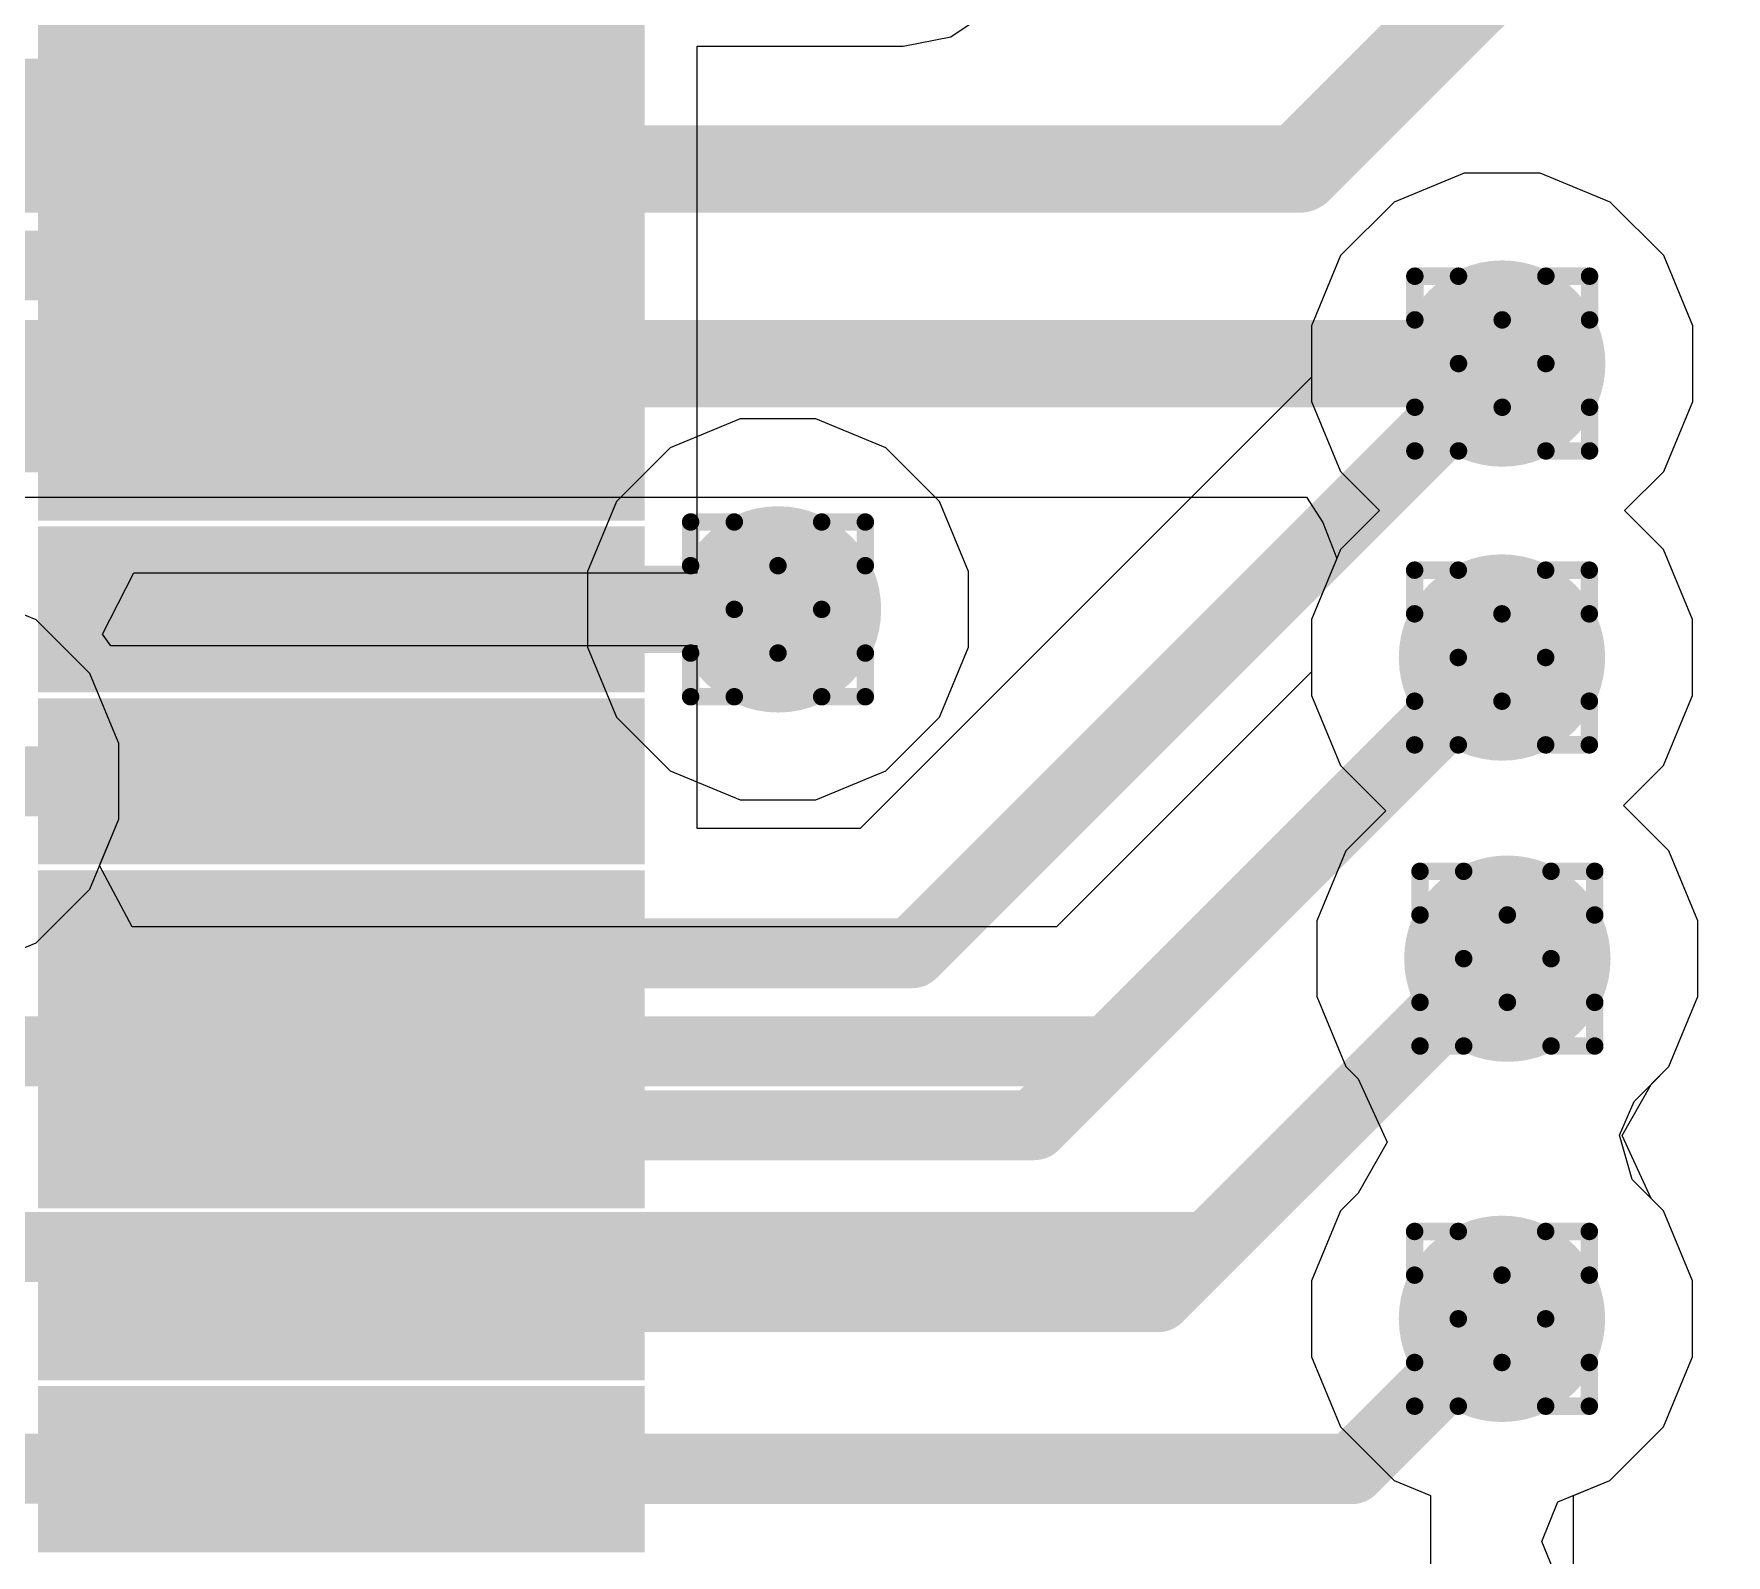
# Model space of a CAD drawing. Header units: inches. Extents: x -11 to 5379, y 0 to 5429.
# Drawn here: x 136.724 to 141.644, y 54.304 to 58.727 of the extents above; entities that cross this region are included whole.
import ezdxf

# ---------------------------------------------------------------- set-up
doc = ezdxf.new("R2010")
doc.units = ezdxf.units.IN
for name, color, linetype in [('Bottom Layer', 5, 'Continuous'), ('Drill Drawing', 1, 'Continuous'), ('GND', 16, 'Continuous'), ('PWR', 76, 'Continuous'), ('Top Layer', 1, 'Continuous'), ('Top Paste', 8, 'Continuous'), ('Top Solder', 216, 'Continuous'), ('Via Holes', 16, 'Continuous')]:
    doc.layers.add(name, color=color, linetype=linetype)

# ---------------------------------------------------------------- blocks, each defined once
blk = doc.blocks.new('LQFP_144_20_20__157')
at = {"layer": 'Top Layer'}
for points in [[(-11.46, 2.89), (-9.9, 2.89), (-9.9, 2.61), (-11.46, 2.61)], [(-11.46, 2.39), (-9.9, 2.39), (-9.9, 2.11), (-11.46, 2.11)], [(-11.46, 1.89), (-9.9, 1.89), (-9.9, 1.61), (-11.46, 1.61)], [(-11.46, 1.39), (-9.9, 1.39), (-9.9, 1.11), (-11.46, 1.11)], [(-11.46, 0.89), (-9.9, 0.89), (-9.9, 0.61), (-11.46, 0.61)], [(-11.46, 0.39), (-9.9, 0.39), (-9.9, 0.11), (-11.46, 0.11)], [(-11.46, -0.11), (-9.9, -0.11), (-9.9, -0.39), (-11.46, -0.39)], [(-11.46, -0.61), (-9.9, -0.61), (-9.9, -0.89), (-11.46, -0.89)], [(-11.46, -1.11), (-9.9, -1.11), (-9.9, -1.39), (-11.46, -1.39)]]:
    blk.add_hatch(color=1, dxfattribs=at).paths.add_polyline_path(points)
at = {"layer": 'Top Paste'}
for points in [[(-11.46, 2.89), (-9.9, 2.89), (-9.9, 2.61), (-11.46, 2.61)], [(-11.46, 2.39), (-9.9, 2.39), (-9.9, 2.11), (-11.46, 2.11)], [(-11.46, 1.89), (-9.9, 1.89), (-9.9, 1.61), (-11.46, 1.61)], [(-11.46, 1.39), (-9.9, 1.39), (-9.9, 1.11), (-11.46, 1.11)], [(-11.46, 0.89), (-9.9, 0.89), (-9.9, 0.61), (-11.46, 0.61)], [(-11.46, 0.39), (-9.9, 0.39), (-9.9, 0.11), (-11.46, 0.11)], [(-11.46, -0.11), (-9.9, -0.11), (-9.9, -0.39), (-11.46, -0.39)], [(-11.46, -0.61), (-9.9, -0.61), (-9.9, -0.89), (-11.46, -0.89)], [(-11.46, -1.11), (-9.9, -1.11), (-9.9, -1.39), (-11.46, -1.39)]]:
    blk.add_hatch(color=8, dxfattribs=at).paths.add_polyline_path(points)
at = {"layer": 'Top Solder'}
for points in [[(-11.5616, 2.9916), (-9.7984, 2.9916), (-9.7984, 2.5084), (-11.5616, 2.5084)], [(-11.5616, 2.4916), (-9.7984, 2.4916), (-9.7984, 2.0084), (-11.5616, 2.0084)], [(-11.5616, 1.9916), (-9.7984, 1.9916), (-9.7984, 1.5084), (-11.5616, 1.5084)], [(-11.5616, 1.4916), (-9.7984, 1.4916), (-9.7984, 1.0084), (-11.5616, 1.0084)], [(-11.5616, 0.9916), (-9.7984, 0.9916), (-9.7984, 0.5084), (-11.5616, 0.5084)], [(-11.5616, 0.4916), (-9.7984, 0.4916), (-9.7984, 0.0084), (-11.5616, 0.0084)], [(-11.5616, -0.0084), (-9.7984, -0.0084), (-9.7984, -0.4916), (-11.5616, -0.4916)], [(-11.5616, -0.5084), (-9.7984, -0.5084), (-9.7984, -0.9916), (-11.5616, -0.9916)], [(-11.5616, -1.0084), (-9.7984, -1.0084), (-9.7984, -1.4916), (-11.5616, -1.4916)]]:
    blk.add_hatch(color=216, dxfattribs=at).paths.add_polyline_path(points)

msp = doc.modelspace()

# ---------------------------------------------------------------- hatches: boundary and pattern name
at = {"layer": 'Bottom Layer'}
h = msp.add_hatch(color=5, dxfattribs=at)
edge = h.paths.add_edge_path()
edge.add_arc((140.9928, 57.7685), 0.3, 0, 360)
h = msp.add_hatch(color=5, dxfattribs=at)
edge = h.paths.add_edge_path()
edge.add_arc((138.8872, 57.0538), 0.3, 0, 360)
h = msp.add_hatch(color=5, dxfattribs=at)
edge = h.paths.add_edge_path()
edge.add_arc((140.9921, 56.9138), 0.3, 0, 360)
h = msp.add_hatch(color=5, dxfattribs=at)
edge = h.paths.add_edge_path()
edge.add_arc((141.0078, 56.0382), 0.3, 0, 360)
h = msp.add_hatch(color=5, dxfattribs=at)
edge = h.paths.add_edge_path()
edge.add_arc((140.9921, 54.991), 0.3, 0, 360)
at = {"layer": 'GND'}
h = msp.add_hatch(color=16, dxfattribs=at)
edge = h.paths.add_edge_path()
edge.add_arc((140.9928, 57.7685), 0.3, 0, 360)
h = msp.add_hatch(color=16, dxfattribs=at)
edge = h.paths.add_edge_path()
edge.add_arc((138.8872, 57.0538), 0.3, 0, 360)
h = msp.add_hatch(color=16, dxfattribs=at)
edge = h.paths.add_edge_path()
edge.add_arc((140.9921, 56.9138), 0.3, 0, 360)
h = msp.add_hatch(color=16, dxfattribs=at)
edge = h.paths.add_edge_path()
edge.add_arc((141.0078, 56.0382), 0.3, 0, 360)
h = msp.add_hatch(color=16, dxfattribs=at)
edge = h.paths.add_edge_path()
edge.add_arc((140.9921, 54.991), 0.3, 0, 360)
at = {"layer": 'PWR'}
h = msp.add_hatch(color=76, dxfattribs=at)
edge = h.paths.add_edge_path()
edge.add_arc((140.9928, 57.7685), 0.3, 0, 360)
h = msp.add_hatch(color=76, dxfattribs=at)
edge = h.paths.add_edge_path()
edge.add_arc((138.8872, 57.0538), 0.3, 0, 360)
h = msp.add_hatch(color=76, dxfattribs=at)
edge = h.paths.add_edge_path()
edge.add_arc((140.9921, 56.9138), 0.3, 0, 360)
h = msp.add_hatch(color=76, dxfattribs=at)
edge = h.paths.add_edge_path()
edge.add_arc((141.0078, 56.0382), 0.3, 0, 360)
h = msp.add_hatch(color=76, dxfattribs=at)
edge = h.paths.add_edge_path()
edge.add_arc((140.9921, 54.991), 0.3, 0, 360)
at = {"layer": 'Top Layer'}
h = msp.add_hatch(color=1, dxfattribs=at)
edge = h.paths.add_edge_path()
edge.add_arc((140.9928, 57.7685), 0.3, 0, 360)
h = msp.add_hatch(color=1, dxfattribs=at)
edge = h.paths.add_edge_path()
edge.add_arc((138.8872, 57.0538), 0.3, 0, 360)
h = msp.add_hatch(color=1, dxfattribs=at)
edge = h.paths.add_edge_path()
edge.add_arc((140.9921, 56.9138), 0.3, 0, 360)
h = msp.add_hatch(color=1, dxfattribs=at)
edge = h.paths.add_edge_path()
edge.add_arc((141.0078, 56.0382), 0.3, 0, 360)
h = msp.add_hatch(color=1, dxfattribs=at)
edge = h.paths.add_edge_path()
edge.add_arc((140.9921, 54.991), 0.3, 0, 360)
at = {"layer": 'Via Holes'}
h = msp.add_hatch(color=7, dxfattribs=at)
edge = h.paths.add_edge_path()
edge.add_arc((140.9928, 57.7685), 0.15, 0, 360)
h = msp.add_hatch(color=7, dxfattribs=at)
edge = h.paths.add_edge_path()
edge.add_arc((138.8872, 57.0538), 0.15, 0, 360)
h = msp.add_hatch(color=7, dxfattribs=at)
edge = h.paths.add_edge_path()
edge.add_arc((140.9921, 56.9138), 0.15, 0, 360)
h = msp.add_hatch(color=7, dxfattribs=at)
edge = h.paths.add_edge_path()
edge.add_arc((141.0078, 56.0382), 0.15, 0, 360)
h = msp.add_hatch(color=7, dxfattribs=at)
edge = h.paths.add_edge_path()
edge.add_arc((140.9921, 54.991), 0.15, 0, 360)

# ---------------------------------------------------------------- linework, layer by layer
at = {"layer": 'Bottom Layer'}
for p, q in [((132.1755, 57.38), (140.4234, 57.38)), ((140.4234, 57.38), (140.4713, 57.3063)), ((140.4713, 57.3063), (140.512, 57.2022)), ((140.512, 57.2022), (140.4381, 57.024)), ((136.7305, 57.0235), (136.5269, 57.1078)), ((136.8864, 56.8676), (136.7305, 57.0235)), ((140.4381, 57.024), (140.4381, 56.8726)), ((136.9707, 56.664), (136.8864, 56.8676)), ((140.4381, 56.8726), (139.6968, 56.1312)), ((136.9707, 56.4436), (136.9707, 56.664)), ((136.915, 56.309), (136.9707, 56.4436)), ((137.0099, 56.1312), (136.915, 56.309)), ((139.6968, 56.1312), (137.0099, 56.1312))]:
    msp.add_line(p, q, dxfattribs=at)
for points in [[(140.4012, 58.3338, 0.254, 0.254, 0), (142.2908, 60.2234, 0.254, 0.254, 0)], [(126.6585, 58.3338, 0.254, 0.254, 0), (140.4012, 58.3338, 0.254, 0.254, 0)], [(132.0146, 57.7685, 0.254, 0.254, 0), (140.9928, 57.7685, 0.254, 0.254, 0)], [(139.847, 55.7686, 0.2032, 0.2032, 0), (140.9921, 56.9138, 0.2032, 0.2032, 0)], [(140.1381, 55.1998, 0.2032, 0.2032, 0), (140.9765, 56.0382, 0.2032, 0.2032, 0)], [(140.9765, 56.0382, 0.2032, 0.2032, 0), (141.0078, 56.0382, 0.2032, 0.2032, 0)], [(132.0277, 55.7686, 0.2032, 0.2032, 0), (139.847, 55.7686, 0.2032, 0.2032, 0)], [(131.1794, 55.1998, 0.2032, 0.2032, 0), (140.1381, 55.1998, 0.2032, 0.2032, 0)], [(140.5564, 54.5553, 0.2032, 0.2032, 0), (140.9921, 54.991, 0.2032, 0.2032, 0)], [(131.6499, 54.5553, 0.2032, 0.2032, 0), (140.5564, 54.5553, 0.2032, 0.2032, 0)]]:
    msp.add_lwpolyline(points, format="xyseb", dxfattribs=at)
for points in [[(140.3377, 58.3338, 0.127, 0.127, 1), (140.4647, 58.3338, 0.127, 0.127, 1)], [(140.3377, 58.3338, 0.127, 0.127, 1), (140.4647, 58.3338, 0.127, 0.127, 1)], [(140.9293, 57.7685, 0.127, 0.127, 1), (141.0563, 57.7685, 0.127, 0.127, 1)], [(140.9413, 56.9138, 0.1016, 0.1016, 1), (141.0429, 56.9138, 0.1016, 0.1016, 1)], [(140.9257, 56.0382, 0.1016, 0.1016, 1), (141.0273, 56.0382, 0.1016, 0.1016, 1)], [(140.9257, 56.0382, 0.1016, 0.1016, 1), (141.0273, 56.0382, 0.1016, 0.1016, 1)], [(140.957, 56.0382, 0.1016, 0.1016, 1), (141.0586, 56.0382, 0.1016, 0.1016, 1)], [(139.7962, 55.7686, 0.1016, 0.1016, 1), (139.8978, 55.7686, 0.1016, 0.1016, 1)], [(139.7962, 55.7686, 0.1016, 0.1016, 1), (139.8978, 55.7686, 0.1016, 0.1016, 1)], [(140.0873, 55.1998, 0.1016, 0.1016, 1), (140.1889, 55.1998, 0.1016, 0.1016, 1)], [(140.0873, 55.1998, 0.1016, 0.1016, 1), (140.1889, 55.1998, 0.1016, 0.1016, 1)], [(140.9413, 54.991, 0.1016, 0.1016, 1), (141.0429, 54.991, 0.1016, 0.1016, 1)], [(140.5056, 54.5553, 0.1016, 0.1016, 1), (140.6072, 54.5553, 0.1016, 0.1016, 1)], [(140.5056, 54.5553, 0.1016, 0.1016, 1), (140.6072, 54.5553, 0.1016, 0.1016, 1)]]:
    msp.add_lwpolyline(points, format="xyseb", close=True, dxfattribs=at)
at = {"layer": 'Drill Drawing'}
for points in [[(140.7388, 57.8955, 0.0508, 0.0508, 0), (140.7388, 58.0225, 0.0508, 0.0508, 0)], [(140.7388, 58.0225, 0.0508, 0.0508, 0), (140.8658, 58.0225, 0.0508, 0.0508, 0)], [(140.8658, 58.0225, 0.0508, 0.0508, 0), (140.9928, 57.8955, 0.0508, 0.0508, 0)], [(140.9928, 57.8955, 0.0508, 0.0508, 0), (141.1198, 58.0225, 0.0508, 0.0508, 0)], [(141.1198, 58.0225, 0.0508, 0.0508, 0), (141.2468, 58.0225, 0.0508, 0.0508, 0)], [(141.2468, 57.8955, 0.0508, 0.0508, 0), (141.2468, 58.0225, 0.0508, 0.0508, 0)], [(140.7388, 57.8955, 0.0508, 0.0508, 0), (140.8658, 57.7685, 0.0508, 0.0508, 0)], [(141.1198, 57.7685, 0.0508, 0.0508, 0), (141.2468, 57.8955, 0.0508, 0.0508, 0)], [(140.7388, 57.6415, 0.0508, 0.0508, 0), (140.8658, 57.7685, 0.0508, 0.0508, 0)], [(141.1198, 57.7685, 0.0508, 0.0508, 0), (141.2468, 57.6415, 0.0508, 0.0508, 0)], [(140.7388, 57.5145, 0.0508, 0.0508, 0), (140.7388, 57.6415, 0.0508, 0.0508, 0)], [(140.8658, 57.5145, 0.0508, 0.0508, 0), (140.9928, 57.6415, 0.0508, 0.0508, 0)], [(140.9928, 57.6415, 0.0508, 0.0508, 0), (141.1198, 57.5145, 0.0508, 0.0508, 0)], [(141.2468, 57.5145, 0.0508, 0.0508, 0), (141.2468, 57.6415, 0.0508, 0.0508, 0)], [(140.7388, 57.5145, 0.0508, 0.0508, 0), (140.8658, 57.5145, 0.0508, 0.0508, 0)], [(141.1198, 57.5145, 0.0508, 0.0508, 0), (141.2468, 57.5145, 0.0508, 0.0508, 0)], [(138.6332, 57.1808, 0.0508, 0.0508, 0), (138.6332, 57.3078, 0.0508, 0.0508, 0)], [(138.6332, 57.3078, 0.0508, 0.0508, 0), (138.7602, 57.3078, 0.0508, 0.0508, 0)], [(138.7602, 57.3078, 0.0508, 0.0508, 0), (138.8872, 57.1808, 0.0508, 0.0508, 0)], [(138.8872, 57.1808, 0.0508, 0.0508, 0), (139.0142, 57.3078, 0.0508, 0.0508, 0)], [(139.0142, 57.3078, 0.0508, 0.0508, 0), (139.1412, 57.3078, 0.0508, 0.0508, 0)], [(139.1412, 57.1808, 0.0508, 0.0508, 0), (139.1412, 57.3078, 0.0508, 0.0508, 0)], [(138.6332, 57.1808, 0.0508, 0.0508, 0), (138.7602, 57.0538, 0.0508, 0.0508, 0)], [(139.0142, 57.0538, 0.0508, 0.0508, 0), (139.1412, 57.1808, 0.0508, 0.0508, 0)], [(140.7381, 57.0408, 0.0508, 0.0508, 0), (140.7381, 57.1678, 0.0508, 0.0508, 0)], [(140.7381, 57.1678, 0.0508, 0.0508, 0), (140.8651, 57.1678, 0.0508, 0.0508, 0)], [(140.8651, 57.1678, 0.0508, 0.0508, 0), (140.9921, 57.0408, 0.0508, 0.0508, 0)], [(140.9921, 57.0408, 0.0508, 0.0508, 0), (141.1191, 57.1678, 0.0508, 0.0508, 0)], [(141.1191, 57.1678, 0.0508, 0.0508, 0), (141.2461, 57.1678, 0.0508, 0.0508, 0)], [(141.2461, 57.0408, 0.0508, 0.0508, 0), (141.2461, 57.1678, 0.0508, 0.0508, 0)], [(138.6332, 56.9268, 0.0508, 0.0508, 0), (138.7602, 57.0538, 0.0508, 0.0508, 0)], [(139.0142, 57.0538, 0.0508, 0.0508, 0), (139.1412, 56.9268, 0.0508, 0.0508, 0)], [(140.7381, 57.0408, 0.0508, 0.0508, 0), (140.8651, 56.9138, 0.0508, 0.0508, 0)], [(141.1191, 56.9138, 0.0508, 0.0508, 0), (141.2461, 57.0408, 0.0508, 0.0508, 0)], [(138.6332, 56.7998, 0.0508, 0.0508, 0), (138.6332, 56.9268, 0.0508, 0.0508, 0)], [(138.7602, 56.7998, 0.0508, 0.0508, 0), (138.8872, 56.9268, 0.0508, 0.0508, 0)], [(138.8872, 56.9268, 0.0508, 0.0508, 0), (139.0142, 56.7998, 0.0508, 0.0508, 0)], [(139.1412, 56.7998, 0.0508, 0.0508, 0), (139.1412, 56.9268, 0.0508, 0.0508, 0)], [(140.7381, 56.7868, 0.0508, 0.0508, 0), (140.8651, 56.9138, 0.0508, 0.0508, 0)], [(141.1191, 56.9138, 0.0508, 0.0508, 0), (141.2461, 56.7868, 0.0508, 0.0508, 0)], [(138.6332, 56.7998, 0.0508, 0.0508, 0), (138.7602, 56.7998, 0.0508, 0.0508, 0)], [(139.0142, 56.7998, 0.0508, 0.0508, 0), (139.1412, 56.7998, 0.0508, 0.0508, 0)], [(140.7381, 56.6598, 0.0508, 0.0508, 0), (140.7381, 56.7868, 0.0508, 0.0508, 0)], [(140.8651, 56.6598, 0.0508, 0.0508, 0), (140.9921, 56.7868, 0.0508, 0.0508, 0)], [(140.9921, 56.7868, 0.0508, 0.0508, 0), (141.1191, 56.6598, 0.0508, 0.0508, 0)], [(141.2461, 56.6598, 0.0508, 0.0508, 0), (141.2461, 56.7868, 0.0508, 0.0508, 0)], [(140.7381, 56.6598, 0.0508, 0.0508, 0), (140.8651, 56.6598, 0.0508, 0.0508, 0)], [(141.1191, 56.6598, 0.0508, 0.0508, 0), (141.2461, 56.6598, 0.0508, 0.0508, 0)], [(140.7538, 56.1652, 0.0508, 0.0508, 0), (140.7538, 56.2922, 0.0508, 0.0508, 0)], [(140.7538, 56.2922, 0.0508, 0.0508, 0), (140.8808, 56.2922, 0.0508, 0.0508, 0)], [(140.8808, 56.2922, 0.0508, 0.0508, 0), (141.0078, 56.1652, 0.0508, 0.0508, 0)], [(141.0078, 56.1652, 0.0508, 0.0508, 0), (141.1348, 56.2922, 0.0508, 0.0508, 0)], [(141.1348, 56.2922, 0.0508, 0.0508, 0), (141.2618, 56.2922, 0.0508, 0.0508, 0)], [(141.2618, 56.1652, 0.0508, 0.0508, 0), (141.2618, 56.2922, 0.0508, 0.0508, 0)], [(140.7538, 56.1652, 0.0508, 0.0508, 0), (140.8808, 56.0382, 0.0508, 0.0508, 0)], [(141.1348, 56.0382, 0.0508, 0.0508, 0), (141.2618, 56.1652, 0.0508, 0.0508, 0)], [(140.7538, 55.9112, 0.0508, 0.0508, 0), (140.8808, 56.0382, 0.0508, 0.0508, 0)], [(141.1348, 56.0382, 0.0508, 0.0508, 0), (141.2618, 55.9112, 0.0508, 0.0508, 0)], [(140.7538, 55.7842, 0.0508, 0.0508, 0), (140.7538, 55.9112, 0.0508, 0.0508, 0)], [(140.8808, 55.7842, 0.0508, 0.0508, 0), (141.0078, 55.9112, 0.0508, 0.0508, 0)], [(141.0078, 55.9112, 0.0508, 0.0508, 0), (141.1348, 55.7842, 0.0508, 0.0508, 0)], [(141.2618, 55.7842, 0.0508, 0.0508, 0), (141.2618, 55.9112, 0.0508, 0.0508, 0)], [(140.7538, 55.7842, 0.0508, 0.0508, 0), (140.8808, 55.7842, 0.0508, 0.0508, 0)], [(141.1348, 55.7842, 0.0508, 0.0508, 0), (141.2618, 55.7842, 0.0508, 0.0508, 0)], [(140.7381, 55.118, 0.0508, 0.0508, 0), (140.7381, 55.245, 0.0508, 0.0508, 0)], [(140.7381, 55.245, 0.0508, 0.0508, 0), (140.8651, 55.245, 0.0508, 0.0508, 0)], [(140.8651, 55.245, 0.0508, 0.0508, 0), (140.9921, 55.118, 0.0508, 0.0508, 0)], [(140.9921, 55.118, 0.0508, 0.0508, 0), (141.1191, 55.245, 0.0508, 0.0508, 0)], [(141.1191, 55.245, 0.0508, 0.0508, 0), (141.2461, 55.245, 0.0508, 0.0508, 0)], [(141.2461, 55.118, 0.0508, 0.0508, 0), (141.2461, 55.245, 0.0508, 0.0508, 0)], [(140.7381, 55.118, 0.0508, 0.0508, 0), (140.8651, 54.991, 0.0508, 0.0508, 0)], [(141.1191, 54.991, 0.0508, 0.0508, 0), (141.2461, 55.118, 0.0508, 0.0508, 0)], [(140.7381, 54.864, 0.0508, 0.0508, 0), (140.8651, 54.991, 0.0508, 0.0508, 0)], [(141.1191, 54.991, 0.0508, 0.0508, 0), (141.2461, 54.864, 0.0508, 0.0508, 0)], [(140.7381, 54.737, 0.0508, 0.0508, 0), (140.7381, 54.864, 0.0508, 0.0508, 0)], [(140.8651, 54.737, 0.0508, 0.0508, 0), (140.9921, 54.864, 0.0508, 0.0508, 0)], [(140.9921, 54.864, 0.0508, 0.0508, 0), (141.1191, 54.737, 0.0508, 0.0508, 0)], [(141.2461, 54.737, 0.0508, 0.0508, 0), (141.2461, 54.864, 0.0508, 0.0508, 0)], [(140.7381, 54.737, 0.0508, 0.0508, 0), (140.8651, 54.737, 0.0508, 0.0508, 0)], [(141.1191, 54.737, 0.0508, 0.0508, 0), (141.2461, 54.737, 0.0508, 0.0508, 0)]]:
    msp.add_lwpolyline(points, format="xyseb", dxfattribs=at)
for points in [[(140.7261, 58.0225, 0.0254, 0.0254, 1), (140.7515, 58.0225, 0.0254, 0.0254, 1)], [(140.7261, 58.0225, 0.0254, 0.0254, 1), (140.7515, 58.0225, 0.0254, 0.0254, 1)], [(140.8531, 58.0225, 0.0254, 0.0254, 1), (140.8785, 58.0225, 0.0254, 0.0254, 1)], [(140.8531, 58.0225, 0.0254, 0.0254, 1), (140.8785, 58.0225, 0.0254, 0.0254, 1)], [(141.1071, 58.0225, 0.0254, 0.0254, 1), (141.1325, 58.0225, 0.0254, 0.0254, 1)], [(141.1071, 58.0225, 0.0254, 0.0254, 1), (141.1325, 58.0225, 0.0254, 0.0254, 1)], [(141.2341, 58.0225, 0.0254, 0.0254, 1), (141.2595, 58.0225, 0.0254, 0.0254, 1)], [(141.2341, 58.0225, 0.0254, 0.0254, 1), (141.2595, 58.0225, 0.0254, 0.0254, 1)], [(140.7261, 57.8955, 0.0254, 0.0254, 1), (140.7515, 57.8955, 0.0254, 0.0254, 1)], [(140.7261, 57.8955, 0.0254, 0.0254, 1), (140.7515, 57.8955, 0.0254, 0.0254, 1)], [(140.9801, 57.8955, 0.0254, 0.0254, 1), (141.0055, 57.8955, 0.0254, 0.0254, 1)], [(140.9801, 57.8955, 0.0254, 0.0254, 1), (141.0055, 57.8955, 0.0254, 0.0254, 1)], [(141.2341, 57.8955, 0.0254, 0.0254, 1), (141.2595, 57.8955, 0.0254, 0.0254, 1)], [(141.2341, 57.8955, 0.0254, 0.0254, 1), (141.2595, 57.8955, 0.0254, 0.0254, 1)], [(140.8531, 57.7685, 0.0254, 0.0254, 1), (140.8785, 57.7685, 0.0254, 0.0254, 1)], [(140.8531, 57.7685, 0.0254, 0.0254, 1), (140.8785, 57.7685, 0.0254, 0.0254, 1)], [(141.1071, 57.7685, 0.0254, 0.0254, 1), (141.1325, 57.7685, 0.0254, 0.0254, 1)], [(141.1071, 57.7685, 0.0254, 0.0254, 1), (141.1325, 57.7685, 0.0254, 0.0254, 1)], [(140.7261, 57.6415, 0.0254, 0.0254, 1), (140.7515, 57.6415, 0.0254, 0.0254, 1)], [(140.7261, 57.6415, 0.0254, 0.0254, 1), (140.7515, 57.6415, 0.0254, 0.0254, 1)], [(140.9801, 57.6415, 0.0254, 0.0254, 1), (141.0055, 57.6415, 0.0254, 0.0254, 1)], [(140.9801, 57.6415, 0.0254, 0.0254, 1), (141.0055, 57.6415, 0.0254, 0.0254, 1)], [(141.2341, 57.6415, 0.0254, 0.0254, 1), (141.2595, 57.6415, 0.0254, 0.0254, 1)], [(141.2341, 57.6415, 0.0254, 0.0254, 1), (141.2595, 57.6415, 0.0254, 0.0254, 1)], [(140.7261, 57.5145, 0.0254, 0.0254, 1), (140.7515, 57.5145, 0.0254, 0.0254, 1)], [(140.7261, 57.5145, 0.0254, 0.0254, 1), (140.7515, 57.5145, 0.0254, 0.0254, 1)], [(140.8531, 57.5145, 0.0254, 0.0254, 1), (140.8785, 57.5145, 0.0254, 0.0254, 1)], [(140.8531, 57.5145, 0.0254, 0.0254, 1), (140.8785, 57.5145, 0.0254, 0.0254, 1)], [(141.1071, 57.5145, 0.0254, 0.0254, 1), (141.1325, 57.5145, 0.0254, 0.0254, 1)], [(141.1071, 57.5145, 0.0254, 0.0254, 1), (141.1325, 57.5145, 0.0254, 0.0254, 1)], [(141.2341, 57.5145, 0.0254, 0.0254, 1), (141.2595, 57.5145, 0.0254, 0.0254, 1)], [(141.2341, 57.5145, 0.0254, 0.0254, 1), (141.2595, 57.5145, 0.0254, 0.0254, 1)], [(138.6205, 57.3078, 0.0254, 0.0254, 1), (138.6459, 57.3078, 0.0254, 0.0254, 1)], [(138.6205, 57.3078, 0.0254, 0.0254, 1), (138.6459, 57.3078, 0.0254, 0.0254, 1)], [(138.7475, 57.3078, 0.0254, 0.0254, 1), (138.7729, 57.3078, 0.0254, 0.0254, 1)], [(138.7475, 57.3078, 0.0254, 0.0254, 1), (138.7729, 57.3078, 0.0254, 0.0254, 1)], [(139.0015, 57.3078, 0.0254, 0.0254, 1), (139.0269, 57.3078, 0.0254, 0.0254, 1)], [(139.0015, 57.3078, 0.0254, 0.0254, 1), (139.0269, 57.3078, 0.0254, 0.0254, 1)], [(139.1285, 57.3078, 0.0254, 0.0254, 1), (139.1539, 57.3078, 0.0254, 0.0254, 1)], [(139.1285, 57.3078, 0.0254, 0.0254, 1), (139.1539, 57.3078, 0.0254, 0.0254, 1)], [(138.6205, 57.1808, 0.0254, 0.0254, 1), (138.6459, 57.1808, 0.0254, 0.0254, 1)], [(138.6205, 57.1808, 0.0254, 0.0254, 1), (138.6459, 57.1808, 0.0254, 0.0254, 1)], [(138.8745, 57.1808, 0.0254, 0.0254, 1), (138.8999, 57.1808, 0.0254, 0.0254, 1)], [(138.8745, 57.1808, 0.0254, 0.0254, 1), (138.8999, 57.1808, 0.0254, 0.0254, 1)], [(139.1285, 57.1808, 0.0254, 0.0254, 1), (139.1539, 57.1808, 0.0254, 0.0254, 1)], [(139.1285, 57.1808, 0.0254, 0.0254, 1), (139.1539, 57.1808, 0.0254, 0.0254, 1)], [(140.7254, 57.1678, 0.0254, 0.0254, 1), (140.7508, 57.1678, 0.0254, 0.0254, 1)], [(140.7254, 57.1678, 0.0254, 0.0254, 1), (140.7508, 57.1678, 0.0254, 0.0254, 1)], [(140.8524, 57.1678, 0.0254, 0.0254, 1), (140.8778, 57.1678, 0.0254, 0.0254, 1)], [(140.8524, 57.1678, 0.0254, 0.0254, 1), (140.8778, 57.1678, 0.0254, 0.0254, 1)], [(141.1064, 57.1678, 0.0254, 0.0254, 1), (141.1318, 57.1678, 0.0254, 0.0254, 1)], [(141.1064, 57.1678, 0.0254, 0.0254, 1), (141.1318, 57.1678, 0.0254, 0.0254, 1)], [(141.2334, 57.1678, 0.0254, 0.0254, 1), (141.2588, 57.1678, 0.0254, 0.0254, 1)], [(141.2334, 57.1678, 0.0254, 0.0254, 1), (141.2588, 57.1678, 0.0254, 0.0254, 1)], [(138.7475, 57.0538, 0.0254, 0.0254, 1), (138.7729, 57.0538, 0.0254, 0.0254, 1)], [(138.7475, 57.0538, 0.0254, 0.0254, 1), (138.7729, 57.0538, 0.0254, 0.0254, 1)], [(139.0015, 57.0538, 0.0254, 0.0254, 1), (139.0269, 57.0538, 0.0254, 0.0254, 1)], [(139.0015, 57.0538, 0.0254, 0.0254, 1), (139.0269, 57.0538, 0.0254, 0.0254, 1)], [(140.7254, 57.0408, 0.0254, 0.0254, 1), (140.7508, 57.0408, 0.0254, 0.0254, 1)], [(140.7254, 57.0408, 0.0254, 0.0254, 1), (140.7508, 57.0408, 0.0254, 0.0254, 1)], [(140.9794, 57.0408, 0.0254, 0.0254, 1), (141.0048, 57.0408, 0.0254, 0.0254, 1)], [(140.9794, 57.0408, 0.0254, 0.0254, 1), (141.0048, 57.0408, 0.0254, 0.0254, 1)], [(141.2334, 57.0408, 0.0254, 0.0254, 1), (141.2588, 57.0408, 0.0254, 0.0254, 1)], [(141.2334, 57.0408, 0.0254, 0.0254, 1), (141.2588, 57.0408, 0.0254, 0.0254, 1)], [(138.6205, 56.9268, 0.0254, 0.0254, 1), (138.6459, 56.9268, 0.0254, 0.0254, 1)], [(138.6205, 56.9268, 0.0254, 0.0254, 1), (138.6459, 56.9268, 0.0254, 0.0254, 1)], [(138.8745, 56.9268, 0.0254, 0.0254, 1), (138.8999, 56.9268, 0.0254, 0.0254, 1)], [(138.8745, 56.9268, 0.0254, 0.0254, 1), (138.8999, 56.9268, 0.0254, 0.0254, 1)], [(139.1285, 56.9268, 0.0254, 0.0254, 1), (139.1539, 56.9268, 0.0254, 0.0254, 1)], [(139.1285, 56.9268, 0.0254, 0.0254, 1), (139.1539, 56.9268, 0.0254, 0.0254, 1)], [(140.8524, 56.9138, 0.0254, 0.0254, 1), (140.8778, 56.9138, 0.0254, 0.0254, 1)], [(140.8524, 56.9138, 0.0254, 0.0254, 1), (140.8778, 56.9138, 0.0254, 0.0254, 1)], [(141.1064, 56.9138, 0.0254, 0.0254, 1), (141.1318, 56.9138, 0.0254, 0.0254, 1)], [(141.1064, 56.9138, 0.0254, 0.0254, 1), (141.1318, 56.9138, 0.0254, 0.0254, 1)], [(138.6205, 56.7998, 0.0254, 0.0254, 1), (138.6459, 56.7998, 0.0254, 0.0254, 1)], [(138.6205, 56.7998, 0.0254, 0.0254, 1), (138.6459, 56.7998, 0.0254, 0.0254, 1)], [(138.7475, 56.7998, 0.0254, 0.0254, 1), (138.7729, 56.7998, 0.0254, 0.0254, 1)], [(138.7475, 56.7998, 0.0254, 0.0254, 1), (138.7729, 56.7998, 0.0254, 0.0254, 1)], [(139.0015, 56.7998, 0.0254, 0.0254, 1), (139.0269, 56.7998, 0.0254, 0.0254, 1)], [(139.0015, 56.7998, 0.0254, 0.0254, 1), (139.0269, 56.7998, 0.0254, 0.0254, 1)], [(139.1285, 56.7998, 0.0254, 0.0254, 1), (139.1539, 56.7998, 0.0254, 0.0254, 1)], [(139.1285, 56.7998, 0.0254, 0.0254, 1), (139.1539, 56.7998, 0.0254, 0.0254, 1)], [(140.7254, 56.7868, 0.0254, 0.0254, 1), (140.7508, 56.7868, 0.0254, 0.0254, 1)], [(140.7254, 56.7868, 0.0254, 0.0254, 1), (140.7508, 56.7868, 0.0254, 0.0254, 1)], [(140.9794, 56.7868, 0.0254, 0.0254, 1), (141.0048, 56.7868, 0.0254, 0.0254, 1)], [(140.9794, 56.7868, 0.0254, 0.0254, 1), (141.0048, 56.7868, 0.0254, 0.0254, 1)], [(141.2334, 56.7868, 0.0254, 0.0254, 1), (141.2588, 56.7868, 0.0254, 0.0254, 1)], [(141.2334, 56.7868, 0.0254, 0.0254, 1), (141.2588, 56.7868, 0.0254, 0.0254, 1)], [(140.7254, 56.6598, 0.0254, 0.0254, 1), (140.7508, 56.6598, 0.0254, 0.0254, 1)], [(140.7254, 56.6598, 0.0254, 0.0254, 1), (140.7508, 56.6598, 0.0254, 0.0254, 1)], [(140.8524, 56.6598, 0.0254, 0.0254, 1), (140.8778, 56.6598, 0.0254, 0.0254, 1)], [(140.8524, 56.6598, 0.0254, 0.0254, 1), (140.8778, 56.6598, 0.0254, 0.0254, 1)], [(141.1064, 56.6598, 0.0254, 0.0254, 1), (141.1318, 56.6598, 0.0254, 0.0254, 1)], [(141.1064, 56.6598, 0.0254, 0.0254, 1), (141.1318, 56.6598, 0.0254, 0.0254, 1)], [(141.2334, 56.6598, 0.0254, 0.0254, 1), (141.2588, 56.6598, 0.0254, 0.0254, 1)], [(141.2334, 56.6598, 0.0254, 0.0254, 1), (141.2588, 56.6598, 0.0254, 0.0254, 1)], [(140.7411, 56.2922, 0.0254, 0.0254, 1), (140.7665, 56.2922, 0.0254, 0.0254, 1)], [(140.7411, 56.2922, 0.0254, 0.0254, 1), (140.7665, 56.2922, 0.0254, 0.0254, 1)], [(140.8681, 56.2922, 0.0254, 0.0254, 1), (140.8935, 56.2922, 0.0254, 0.0254, 1)], [(140.8681, 56.2922, 0.0254, 0.0254, 1), (140.8935, 56.2922, 0.0254, 0.0254, 1)], [(141.1221, 56.2922, 0.0254, 0.0254, 1), (141.1475, 56.2922, 0.0254, 0.0254, 1)], [(141.1221, 56.2922, 0.0254, 0.0254, 1), (141.1475, 56.2922, 0.0254, 0.0254, 1)], [(141.2491, 56.2922, 0.0254, 0.0254, 1), (141.2745, 56.2922, 0.0254, 0.0254, 1)], [(141.2491, 56.2922, 0.0254, 0.0254, 1), (141.2745, 56.2922, 0.0254, 0.0254, 1)], [(140.7411, 56.1652, 0.0254, 0.0254, 1), (140.7665, 56.1652, 0.0254, 0.0254, 1)], [(140.7411, 56.1652, 0.0254, 0.0254, 1), (140.7665, 56.1652, 0.0254, 0.0254, 1)], [(140.9951, 56.1652, 0.0254, 0.0254, 1), (141.0205, 56.1652, 0.0254, 0.0254, 1)], [(140.9951, 56.1652, 0.0254, 0.0254, 1), (141.0205, 56.1652, 0.0254, 0.0254, 1)], [(141.2491, 56.1652, 0.0254, 0.0254, 1), (141.2745, 56.1652, 0.0254, 0.0254, 1)], [(141.2491, 56.1652, 0.0254, 0.0254, 1), (141.2745, 56.1652, 0.0254, 0.0254, 1)], [(140.8681, 56.0382, 0.0254, 0.0254, 1), (140.8935, 56.0382, 0.0254, 0.0254, 1)], [(140.8681, 56.0382, 0.0254, 0.0254, 1), (140.8935, 56.0382, 0.0254, 0.0254, 1)], [(141.1221, 56.0382, 0.0254, 0.0254, 1), (141.1475, 56.0382, 0.0254, 0.0254, 1)], [(141.1221, 56.0382, 0.0254, 0.0254, 1), (141.1475, 56.0382, 0.0254, 0.0254, 1)], [(140.7411, 55.9112, 0.0254, 0.0254, 1), (140.7665, 55.9112, 0.0254, 0.0254, 1)], [(140.7411, 55.9112, 0.0254, 0.0254, 1), (140.7665, 55.9112, 0.0254, 0.0254, 1)], [(140.9951, 55.9112, 0.0254, 0.0254, 1), (141.0205, 55.9112, 0.0254, 0.0254, 1)], [(140.9951, 55.9112, 0.0254, 0.0254, 1), (141.0205, 55.9112, 0.0254, 0.0254, 1)], [(141.2491, 55.9112, 0.0254, 0.0254, 1), (141.2745, 55.9112, 0.0254, 0.0254, 1)], [(141.2491, 55.9112, 0.0254, 0.0254, 1), (141.2745, 55.9112, 0.0254, 0.0254, 1)], [(140.7411, 55.7842, 0.0254, 0.0254, 1), (140.7665, 55.7842, 0.0254, 0.0254, 1)], [(140.7411, 55.7842, 0.0254, 0.0254, 1), (140.7665, 55.7842, 0.0254, 0.0254, 1)], [(140.8681, 55.7842, 0.0254, 0.0254, 1), (140.8935, 55.7842, 0.0254, 0.0254, 1)], [(140.8681, 55.7842, 0.0254, 0.0254, 1), (140.8935, 55.7842, 0.0254, 0.0254, 1)], [(141.1221, 55.7842, 0.0254, 0.0254, 1), (141.1475, 55.7842, 0.0254, 0.0254, 1)], [(141.1221, 55.7842, 0.0254, 0.0254, 1), (141.1475, 55.7842, 0.0254, 0.0254, 1)], [(141.2491, 55.7842, 0.0254, 0.0254, 1), (141.2745, 55.7842, 0.0254, 0.0254, 1)], [(141.2491, 55.7842, 0.0254, 0.0254, 1), (141.2745, 55.7842, 0.0254, 0.0254, 1)], [(140.7254, 55.245, 0.0254, 0.0254, 1), (140.7508, 55.245, 0.0254, 0.0254, 1)], [(140.7254, 55.245, 0.0254, 0.0254, 1), (140.7508, 55.245, 0.0254, 0.0254, 1)], [(140.8524, 55.245, 0.0254, 0.0254, 1), (140.8778, 55.245, 0.0254, 0.0254, 1)], [(140.8524, 55.245, 0.0254, 0.0254, 1), (140.8778, 55.245, 0.0254, 0.0254, 1)], [(141.1064, 55.245, 0.0254, 0.0254, 1), (141.1318, 55.245, 0.0254, 0.0254, 1)], [(141.1064, 55.245, 0.0254, 0.0254, 1), (141.1318, 55.245, 0.0254, 0.0254, 1)], [(141.2334, 55.245, 0.0254, 0.0254, 1), (141.2588, 55.245, 0.0254, 0.0254, 1)], [(141.2334, 55.245, 0.0254, 0.0254, 1), (141.2588, 55.245, 0.0254, 0.0254, 1)], [(140.7254, 55.118, 0.0254, 0.0254, 1), (140.7508, 55.118, 0.0254, 0.0254, 1)], [(140.7254, 55.118, 0.0254, 0.0254, 1), (140.7508, 55.118, 0.0254, 0.0254, 1)], [(140.9794, 55.118, 0.0254, 0.0254, 1), (141.0048, 55.118, 0.0254, 0.0254, 1)], [(140.9794, 55.118, 0.0254, 0.0254, 1), (141.0048, 55.118, 0.0254, 0.0254, 1)], [(141.2334, 55.118, 0.0254, 0.0254, 1), (141.2588, 55.118, 0.0254, 0.0254, 1)], [(141.2334, 55.118, 0.0254, 0.0254, 1), (141.2588, 55.118, 0.0254, 0.0254, 1)], [(140.8524, 54.991, 0.0254, 0.0254, 1), (140.8778, 54.991, 0.0254, 0.0254, 1)], [(140.8524, 54.991, 0.0254, 0.0254, 1), (140.8778, 54.991, 0.0254, 0.0254, 1)], [(141.1064, 54.991, 0.0254, 0.0254, 1), (141.1318, 54.991, 0.0254, 0.0254, 1)], [(141.1064, 54.991, 0.0254, 0.0254, 1), (141.1318, 54.991, 0.0254, 0.0254, 1)], [(140.7254, 54.864, 0.0254, 0.0254, 1), (140.7508, 54.864, 0.0254, 0.0254, 1)], [(140.7254, 54.864, 0.0254, 0.0254, 1), (140.7508, 54.864, 0.0254, 0.0254, 1)], [(140.9794, 54.864, 0.0254, 0.0254, 1), (141.0048, 54.864, 0.0254, 0.0254, 1)], [(140.9794, 54.864, 0.0254, 0.0254, 1), (141.0048, 54.864, 0.0254, 0.0254, 1)], [(141.2334, 54.864, 0.0254, 0.0254, 1), (141.2588, 54.864, 0.0254, 0.0254, 1)], [(141.2334, 54.864, 0.0254, 0.0254, 1), (141.2588, 54.864, 0.0254, 0.0254, 1)], [(140.7254, 54.737, 0.0254, 0.0254, 1), (140.7508, 54.737, 0.0254, 0.0254, 1)], [(140.7254, 54.737, 0.0254, 0.0254, 1), (140.7508, 54.737, 0.0254, 0.0254, 1)], [(140.8524, 54.737, 0.0254, 0.0254, 1), (140.8778, 54.737, 0.0254, 0.0254, 1)], [(140.8524, 54.737, 0.0254, 0.0254, 1), (140.8778, 54.737, 0.0254, 0.0254, 1)], [(141.1064, 54.737, 0.0254, 0.0254, 1), (141.1318, 54.737, 0.0254, 0.0254, 1)], [(141.1064, 54.737, 0.0254, 0.0254, 1), (141.1318, 54.737, 0.0254, 0.0254, 1)], [(141.2334, 54.737, 0.0254, 0.0254, 1), (141.2588, 54.737, 0.0254, 0.0254, 1)], [(141.2334, 54.737, 0.0254, 0.0254, 1), (141.2588, 54.737, 0.0254, 0.0254, 1)]]:
    msp.add_lwpolyline(points, format="xyseb", close=True, dxfattribs=at)
at = {"layer": 'GND'}
for p, q in [((140.8826, 58.3225), (140.679, 58.2381)), ((141.103, 58.3225), (140.8826, 58.3225)), ((141.3066, 58.2381), (141.103, 58.3225)), ((140.679, 58.2381), (140.5231, 58.0823)), ((141.4625, 58.0823), (141.3066, 58.2381)), ((140.5231, 58.0823), (140.4388, 57.8787)), ((141.5468, 57.8787), (141.4625, 58.0823)), ((140.4388, 57.8787), (140.4388, 57.6583)), ((141.5468, 57.6583), (141.5468, 57.8787)), ((140.4388, 57.6583), (140.5231, 57.4547)), ((141.4625, 57.4547), (141.5468, 57.6583)), ((140.5231, 57.4547), (140.6363, 57.3415)), ((141.3486, 57.3408), (141.4625, 57.4547)), ((140.6363, 57.3415), (140.5225, 57.2276)), ((141.4618, 57.2276), (141.3486, 57.3408)), ((140.5225, 57.2276), (140.4381, 57.024)), ((141.5461, 57.024), (141.4618, 57.2276)), ((136.7305, 57.0235), (136.5269, 57.1078)), ((136.8864, 56.8676), (136.7305, 57.0235)), ((140.4381, 57.024), (140.4381, 56.8036)), ((141.5461, 56.8036), (141.5461, 57.024)), ((136.9707, 56.664), (136.8864, 56.8676)), ((140.4381, 56.8036), (140.5225, 56.6)), ((141.4618, 56.6), (141.5461, 56.8036)), ((136.9707, 56.4436), (136.9707, 56.664)), ((140.5225, 56.6), (140.6543, 56.4682)), ((141.3456, 56.4838), (141.4618, 56.6)), ((136.8864, 56.24), (136.9707, 56.4436)), ((140.6543, 56.4682), (140.5381, 56.352)), ((141.4774, 56.352), (141.3456, 56.4838)), ((140.5381, 56.352), (140.4538, 56.1484)), ((141.5618, 56.1484), (141.4774, 56.352)), ((136.7305, 56.0842), (136.8864, 56.24)), ((140.4538, 56.1484), (140.4538, 55.928)), ((141.5618, 55.928), (141.5618, 56.1484)), ((136.5269, 55.9998), (136.7305, 56.0842)), ((140.4538, 55.928), (140.5381, 55.7244)), ((141.4774, 55.7244), (141.5618, 55.928)), ((140.5381, 55.7244), (140.5741, 55.6883)), ((141.4258, 55.6727), (141.4774, 55.7244)), ((140.5741, 55.6883), (140.658, 55.505)), ((141.3419, 55.5242), (141.4258, 55.6727)), ((140.658, 55.505), (140.5741, 55.3565)), ((141.4258, 55.3409), (141.3419, 55.5242)), ((140.5741, 55.3565), (140.5225, 55.3048)), ((140.5225, 55.3048), (140.4381, 55.1012)), ((141.4618, 55.3048), (141.4258, 55.3409)), ((141.5461, 55.1012), (141.4618, 55.3048)), ((140.4381, 55.1012), (140.4381, 54.8808)), ((141.5461, 54.8808), (141.5461, 55.1012)), ((140.4381, 54.8808), (140.5225, 54.6772)), ((141.4618, 54.6772), (141.5461, 54.8808)), ((140.5225, 54.6772), (140.6783, 54.5213)), ((141.306, 54.5213), (141.4618, 54.6772)), ((140.6783, 54.5213), (140.784, 54.4776)), ((141.2003, 54.4776), (141.306, 54.5213)), ((140.784, 54.4776), (140.784, 54.2026)), ((141.2003, 54.2026), (141.2003, 54.4776))]:
    msp.add_line(p, q, dxfattribs=at)
at = {"layer": 'PWR'}
for p, q in [((140.8826, 58.3225), (140.679, 58.2381)), ((141.103, 58.3225), (140.8826, 58.3225)), ((141.3066, 58.2381), (141.103, 58.3225)), ((140.679, 58.2381), (140.5231, 58.0823)), ((141.4625, 58.0823), (141.3066, 58.2381)), ((140.5231, 58.0823), (140.4388, 57.8787)), ((141.5468, 57.8787), (141.4625, 58.0823)), ((140.4388, 57.8787), (140.4388, 57.6583)), ((141.5468, 57.6583), (141.5468, 57.8787)), ((140.4388, 57.6583), (140.5231, 57.4547)), ((141.4625, 57.4547), (141.5468, 57.6583)), ((138.777, 57.6078), (138.5734, 57.5235)), ((138.9974, 57.6078), (138.777, 57.6078)), ((139.201, 57.5235), (138.9974, 57.6078)), ((138.5734, 57.5235), (138.4175, 57.3676)), ((139.3569, 57.3676), (139.201, 57.5235)), ((140.5231, 57.4547), (140.6363, 57.3415)), ((141.3486, 57.3408), (141.4625, 57.4547)), ((138.4175, 57.3676), (138.3332, 57.164)), ((139.4412, 57.164), (139.3569, 57.3676)), ((140.6363, 57.3415), (140.5225, 57.2276)), ((141.4618, 57.2276), (141.3486, 57.3408)), ((140.5225, 57.2276), (140.4381, 57.024)), ((141.5461, 57.024), (141.4618, 57.2276)), ((138.3332, 57.164), (138.3332, 56.9436)), ((139.4412, 56.9436), (139.4412, 57.164)), ((140.4381, 57.024), (140.4381, 56.8036)), ((141.5461, 56.8036), (141.5461, 57.024)), ((138.3332, 56.9436), (138.4175, 56.74)), ((139.3569, 56.74), (139.4412, 56.9436)), ((140.4381, 56.8036), (140.5225, 56.6)), ((141.4618, 56.6), (141.5461, 56.8036)), ((138.4175, 56.74), (138.5734, 56.5842)), ((139.201, 56.5842), (139.3569, 56.74)), ((138.5734, 56.5842), (138.777, 56.4998)), ((138.9974, 56.4998), (139.201, 56.5842)), ((140.5225, 56.6), (140.6543, 56.4682)), ((141.3456, 56.4838), (141.4618, 56.6)), ((138.777, 56.4998), (138.9974, 56.4998)), ((140.6543, 56.4682), (140.5381, 56.352)), ((141.4774, 56.352), (141.3456, 56.4838)), ((140.5381, 56.352), (140.4538, 56.1484)), ((141.5618, 56.1484), (141.4774, 56.352)), ((140.4538, 56.1484), (140.4538, 55.928)), ((141.5618, 55.928), (141.5618, 56.1484)), ((140.4538, 55.928), (140.5381, 55.7244)), ((141.4774, 55.7244), (141.5618, 55.928)), ((140.5381, 55.7244), (140.5741, 55.6883)), ((141.4258, 55.6727), (141.4774, 55.7244)), ((140.5741, 55.6883), (140.658, 55.505)), ((141.3419, 55.5242), (141.4258, 55.6727)), ((140.658, 55.505), (140.5741, 55.3565)), ((141.4258, 55.3409), (141.3419, 55.5242)), ((140.5741, 55.3565), (140.5225, 55.3048)), ((140.5225, 55.3048), (140.4381, 55.1012)), ((141.4618, 55.3048), (141.4258, 55.3409)), ((141.5461, 55.1012), (141.4618, 55.3048)), ((140.4381, 55.1012), (140.4381, 54.8808)), ((141.5461, 54.8808), (141.5461, 55.1012)), ((140.4381, 54.8808), (140.5225, 54.6772)), ((141.4618, 54.6772), (141.5461, 54.8808)), ((140.5225, 54.6772), (140.6783, 54.5213)), ((141.306, 54.5213), (141.4618, 54.6772)), ((140.6783, 54.5213), (140.784, 54.4776)), ((141.2003, 54.4776), (141.306, 54.5213)), ((140.784, 54.4776), (140.784, 54.2026)), ((141.2003, 54.2026), (141.2003, 54.4776))]:
    msp.add_line(p, q, dxfattribs=at)
at = {"layer": 'Top Layer'}
for p, q in [((139.3894, 58.7188), (139.5071, 58.7974)), ((139.2507, 58.6912), (139.3894, 58.7188)), ((138.6518, 57.6598), (138.6518, 58.6912)), ((138.6518, 58.6912), (139.2507, 58.6912)), ((139.2507, 58.6912), (139.2507, 58.6912)), ((140.8826, 58.3225), (140.679, 58.2381)), ((141.103, 58.3225), (140.8826, 58.3225)), ((141.3066, 58.2381), (141.103, 58.3225)), ((140.679, 58.2381), (140.5231, 58.0823)), ((141.4625, 58.0823), (141.3066, 58.2381)), ((140.5231, 58.0823), (140.4388, 57.8787)), ((141.5468, 57.8787), (141.4625, 58.0823)), ((140.4388, 57.8787), (140.4388, 57.7285)), ((141.5468, 57.6583), (141.5468, 57.8787)), ((140.4388, 57.7285), (139.1266, 56.4164)), ((138.6518, 57.1598), (138.6518, 57.6598)), ((141.4625, 57.4547), (141.5468, 57.6583)), ((141.3486, 57.3408), (141.4625, 57.4547)), ((141.4618, 57.2276), (141.3486, 57.3408)), ((141.5461, 57.024), (141.4618, 57.2276)), ((136.9232, 56.982), (137.0141, 57.1598)), ((137.0141, 57.1598), (138.6518, 57.1598)), ((136.9479, 56.9478), (136.9232, 56.982)), ((141.5461, 56.8036), (141.5461, 57.024)), ((138.6518, 56.9478), (136.9479, 56.9478)), ((138.6518, 56.4164), (138.6518, 56.9478)), ((141.4618, 56.6), (141.5461, 56.8036)), ((141.3456, 56.4838), (141.4618, 56.6)), ((141.4774, 56.352), (141.3456, 56.4838)), ((139.1266, 56.4164), (138.6518, 56.4164)), ((141.5618, 56.1484), (141.4774, 56.352)), ((141.5618, 55.928), (141.5618, 56.1484)), ((141.4774, 55.7244), (141.5618, 55.928)), ((141.376, 55.6229), (141.4774, 55.7244)), ((141.3338, 55.5252), (141.376, 55.6229)), ((141.3703, 55.3963), (141.3338, 55.5252)), ((141.4618, 55.3048), (141.3703, 55.3963)), ((141.5461, 55.1012), (141.4618, 55.3048)), ((141.5461, 54.8808), (141.5461, 55.1012)), ((141.4618, 54.6772), (141.5461, 54.8808)), ((141.306, 54.5213), (141.4618, 54.6772)), ((141.1546, 54.4586), (141.306, 54.5213)), ((141.1082, 54.3431), (141.1546, 54.4586)), ((141.1582, 54.2201), (141.1082, 54.3431))]:
    msp.add_line(p, q, dxfattribs=at)
for points in [[(131.893, 58.5538, 0.2032, 0.2032, 0), (137.6178, 58.5538, 0.2032, 0.2032, 0)], [(131.4648, 58.0538, 0.2032, 0.2032, 0), (137.6178, 58.0538, 0.2032, 0.2032, 0)], [(139.2768, 56.0538, 0.2032, 0.2032, 0), (140.9915, 57.7685, 0.2032, 0.2032, 0)], [(140.9915, 57.7685, 0.2032, 0.2032, 0), (140.9928, 57.7685, 0.2032, 0.2032, 0)], [(129.8854, 57.5538, 0.2032, 0.2032, 0), (137.6178, 57.5538, 0.2032, 0.2032, 0)], [(137.6178, 57.0538, 0.254, 0.254, 0), (138.8872, 57.0538, 0.254, 0.254, 0)], [(139.6321, 55.5538, 0.2032, 0.2032, 0), (140.9921, 56.9138, 0.2032, 0.2032, 0)], [(136.4167, 56.5538, 0.2032, 0.2032, 0), (137.6178, 56.5538, 0.2032, 0.2032, 0)], [(137.6178, 56.0538, 0.2032, 0.2032, 0), (139.2768, 56.0538, 0.2032, 0.2032, 0)], [(139.9921, 55.0538, 0.2032, 0.2032, 0), (140.9765, 56.0382, 0.2032, 0.2032, 0)], [(140.9765, 56.0382, 0.2032, 0.2032, 0), (141.0078, 56.0382, 0.2032, 0.2032, 0)], [(137.6178, 55.5538, 0.2032, 0.2032, 0), (139.6321, 55.5538, 0.2032, 0.2032, 0)], [(137.6178, 55.0538, 0.2032, 0.2032, 0), (139.9921, 55.0538, 0.2032, 0.2032, 0)], [(140.555, 54.5538, 0.2032, 0.2032, 0), (140.9921, 54.991, 0.2032, 0.2032, 0)], [(137.6178, 54.5538, 0.2032, 0.2032, 0), (140.555, 54.5538, 0.2032, 0.2032, 0)]]:
    msp.add_lwpolyline(points, format="xyseb", dxfattribs=at)
for points in [[(137.567, 58.5538, 0.1016, 0.1016, 1), (137.6686, 58.5538, 0.1016, 0.1016, 1)], [(137.567, 58.0538, 0.1016, 0.1016, 1), (137.6686, 58.0538, 0.1016, 0.1016, 1)], [(140.9407, 57.7685, 0.1016, 0.1016, 1), (141.0423, 57.7685, 0.1016, 0.1016, 1)], [(140.9407, 57.7685, 0.1016, 0.1016, 1), (141.0423, 57.7685, 0.1016, 0.1016, 1)], [(140.942, 57.7685, 0.1016, 0.1016, 1), (141.0436, 57.7685, 0.1016, 0.1016, 1)], [(137.567, 57.5538, 0.1016, 0.1016, 1), (137.6686, 57.5538, 0.1016, 0.1016, 1)], [(137.5543, 57.0538, 0.127, 0.127, 1), (137.6813, 57.0538, 0.127, 0.127, 1)], [(138.8237, 57.0538, 0.127, 0.127, 1), (138.9507, 57.0538, 0.127, 0.127, 1)], [(140.9413, 56.9138, 0.1016, 0.1016, 1), (141.0429, 56.9138, 0.1016, 0.1016, 1)], [(137.567, 56.5538, 0.1016, 0.1016, 1), (137.6686, 56.5538, 0.1016, 0.1016, 1)], [(137.567, 56.0538, 0.1016, 0.1016, 1), (137.6686, 56.0538, 0.1016, 0.1016, 1)], [(139.226, 56.0538, 0.1016, 0.1016, 1), (139.3276, 56.0538, 0.1016, 0.1016, 1)], [(139.226, 56.0538, 0.1016, 0.1016, 1), (139.3276, 56.0538, 0.1016, 0.1016, 1)], [(140.9257, 56.0382, 0.1016, 0.1016, 1), (141.0273, 56.0382, 0.1016, 0.1016, 1)], [(140.9257, 56.0382, 0.1016, 0.1016, 1), (141.0273, 56.0382, 0.1016, 0.1016, 1)], [(140.957, 56.0382, 0.1016, 0.1016, 1), (141.0586, 56.0382, 0.1016, 0.1016, 1)], [(137.567, 55.5538, 0.1016, 0.1016, 1), (137.6686, 55.5538, 0.1016, 0.1016, 1)], [(139.5813, 55.5538, 0.1016, 0.1016, 1), (139.6829, 55.5538, 0.1016, 0.1016, 1)], [(139.5813, 55.5538, 0.1016, 0.1016, 1), (139.6829, 55.5538, 0.1016, 0.1016, 1)], [(137.567, 55.0538, 0.1016, 0.1016, 1), (137.6686, 55.0538, 0.1016, 0.1016, 1)], [(139.9413, 55.0538, 0.1016, 0.1016, 1), (140.0429, 55.0538, 0.1016, 0.1016, 1)], [(139.9413, 55.0538, 0.1016, 0.1016, 1), (140.0429, 55.0538, 0.1016, 0.1016, 1)], [(140.9413, 54.991, 0.1016, 0.1016, 1), (141.0429, 54.991, 0.1016, 0.1016, 1)], [(137.567, 54.5538, 0.1016, 0.1016, 1), (137.6686, 54.5538, 0.1016, 0.1016, 1)], [(140.5042, 54.5538, 0.1016, 0.1016, 1), (140.6058, 54.5538, 0.1016, 0.1016, 1)], [(140.5042, 54.5538, 0.1016, 0.1016, 1), (140.6058, 54.5538, 0.1016, 0.1016, 1)]]:
    msp.add_lwpolyline(points, format="xyseb", close=True, dxfattribs=at)

# ---------------------------------------------------------------- block references
msp.add_blockref('LQFP_144_20_20__157', (148.2978, 55.8038))

doc.saveas('drawing.dxf')
